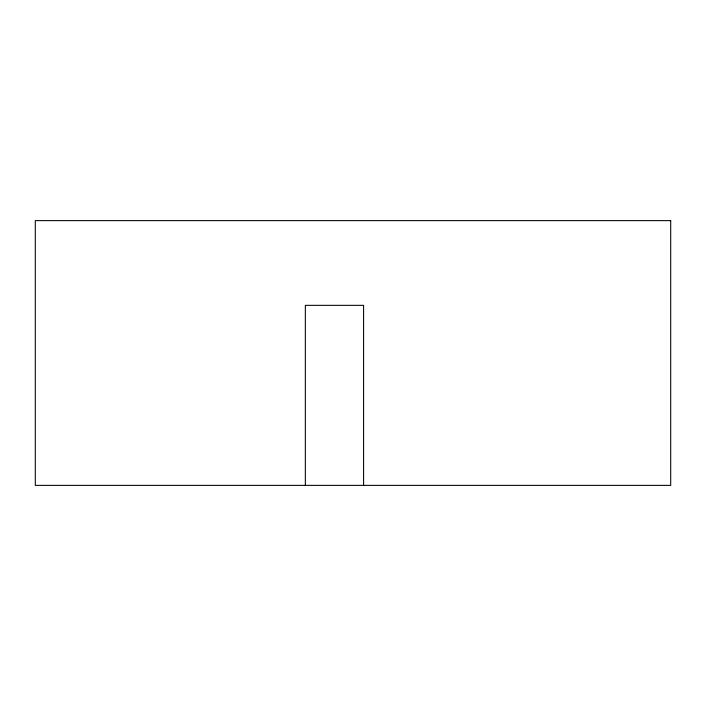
<?xml version="1.0" encoding="UTF-8"?>
<svg xmlns="http://www.w3.org/2000/svg" width="706" height="706" viewBox="0 0 706 706"><rect width="100%" height="100%" fill="white"/><g stroke="black" fill="none" stroke-linecap="round" stroke-linejoin="round"><path stroke-width="1.06" d="M363.59 485.375L363.59 305.345L305.345 305.345L305.345 485.375M670.7 220.625L35.3 220.625L35.3 485.375L670.7 485.375L670.7 220.625"/></g></svg>
